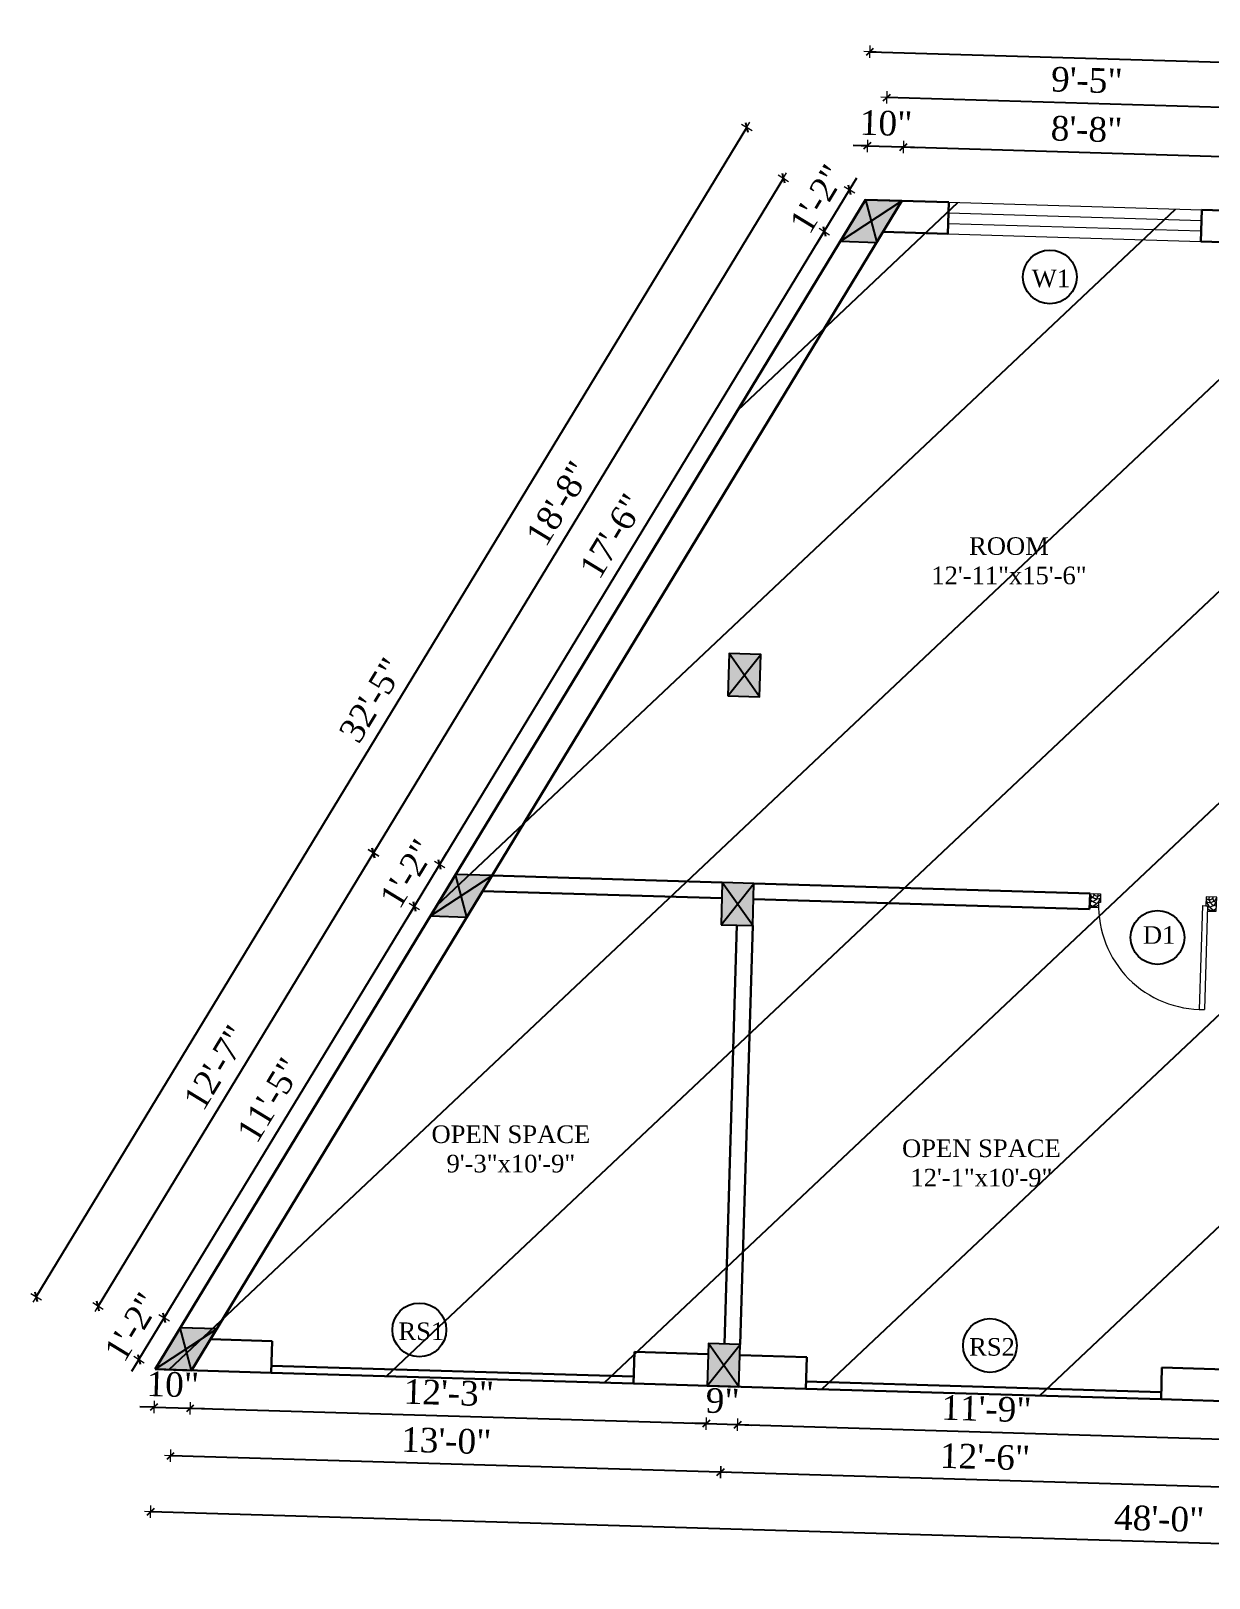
# Model space of a CAD drawing. Header units: inches. Extents: x 4069 to 291496, y -47643 to 12535.
# Drawn here: x 119734.6 to 120069.4, y -23338.9 to -22899.5 of the extents above; entities that cross this region are included whole.
import ezdxf

# ---------------------------------------------------------------- set-up
doc = ezdxf.new("R2010")
doc.units = ezdxf.units.IN
doc.header["$LTSCALE"] = 5
doc.header["$MEASUREMENT"] = 0
for name, color, linetype, lineweight in [('A-WALL', 7, 'Continuous', 9), ('Dimension', 7, 'Continuous', 18), ('DOOR', 62, 'Continuous', 0), ('Dw', 2, 'Continuous', 18)]:
    doc.layers.add(name, color=color, linetype=linetype, lineweight=lineweight)
doc.layers.add('dim line', color=7, linetype='Continuous', lineweight=15, true_color=0xfab2b2)
doc.layers.add('TEXT', color=6, linetype='Continuous')
doc.layers.add('WALL', color=7, linetype='Continuous')
doc.styles.add('ordinary', font='times.ttf')
doc.dimstyles.new('Copy of 96', dxfattribs={"dimtxt": 7, "dimasz": 4, "dimexe": 0.5, "dimexo": 0.5, "dimgap": 3, "dimtad": 1, "dimdec": 1, "dimzin": 11, "dimdsep": 46, "dimlunit": 4, "dimtxsty": 'ordinary', "dimblk": 'OBLIQUE', "dimcen": 0.09, "dimse1": 1, "dimse2": 1, "dimclrt": 6, "dimazin": 0, "dimtfac": 1, "dimtdec": 1, "dimtix": 1, "dimtmove": 2, "dimatfit": 3, "dimldrblk": 'leader', "dimfxl": 0.5, "dimfxlon": 1, "dimtolj": 1, "dimtzin": 0, "dimarcsym": 0})

# ---------------------------------------------------------------- blocks, each defined once
blk = doc.blocks.new('c2a')
at = {"color": 1, "ltscale": 5}
for p, q in [((18091.63, 4625.76), (18084.82, 4613.76)), ((18101.98, 4625.76), (18091.63, 4625.76)), ((18095.17, 4613.76), (18101.98, 4625.76)), ((18084.82, 4613.76), (18095.17, 4613.76))]:
    blk.add_line(p, q, dxfattribs=at)
blk = doc.blocks.new('A$C27B36B59')
at = {"layer": 'DOOR'}
for p, q in [((0, 4), (0, 0)), ((2.5, 4), (0, 4)), ((0, 0), (3, 0)), ((2.5, 2.5), (2.5, 4)), ((3, 2.5), (2.5, 2.5)), ((3, 0), (3, 2.5))]:
    blk.add_line(p, q, dxfattribs=at)
for centre, radius, start, end in [((-1.4, -0.54), 4.75, 22.1411, 72.838), ((1.34, 2.09), 1.64, 45.138, 144.8948), ((2.21, 0.3), 2.49, 83.3149, 152.658), ((0.13, 0.37), 2.05, 349.4875, 93.6805), ((1.96, -0.47), 2.01, 58.7447, 166.495), ((-0.06, 0.32), 1.13, 343.542, 86.947), ((2.08, -0.4), 1.17, 38.2816, 160.1519)]:
    blk.add_arc(centre, radius, start, end, dxfattribs=at)
blk = doc.blocks.new('D2')
at = {"layer": 'DOOR'}
for p, q in [((74473.95, 24047.59), (74473.95, 24018.09)), ((74473.95, 24047.59), (74475.45, 24047.59)), ((74475.45, 24047.59), (74475.45, 24018.13))]:
    blk.add_line(p, q, dxfattribs=at)
blk.add_arc((74473.95, 24047.59), 29.5, 180, 272.9146, dxfattribs=at)
at = {"layer": 'DOOR', "xscale": -1, "rotation": 180}
blk.add_blockref('A$C27B36B59', (74441.95, 24050.09), dxfattribs=at)
at = {"layer": 'DOOR', "rotation": 180}
blk.add_blockref('A$C27B36B59', (74477.95, 24050.09), dxfattribs=at)
blk = doc.blocks.new('oblique')
at = {"color": 0, "lineweight": -2}
blk.add_line((0.25, 0.25), (-0.25, -0.25), dxfattribs=at)
at = {"layer": 'dim line', "lineweight": 9}
for p, q in [((-0.4375, 0), (0.4375, 0)), ((0, 0.4375), (0, -0.4375))]:
    blk.add_line(p, q, dxfattribs=at)
blk = doc.blocks.new('*D2947')
at = {"layer": 'A-WALL', "color": 0, "lineweight": -2, "ltscale": 50, "transparency": 16777216}
blk.add_line((120080.49, -23313.26), (119930.56, -23308.78), dxfattribs=at)
at = {"layer": 'Defpoints', "color": 0, "ltscale": 50, "transparency": 16777216}
for p in [(119931.29, -23284.38), (120081.22, -23288.85), (119930.56, -23308.78)]:
    blk.add_point(p, dxfattribs=at)
at = {"layer": 'A-WALL', "color": 0, "lineweight": -2, "ltscale": 50, "transparency": 16777216, "xscale": 4, "yscale": 4, "zscale": 4}
for p, rotation in [((119930.56, -23308.78), 178.2899854281424), ((120080.49, -23313.26), 358.2899854281424)]:
    blk.add_blockref('oblique', p, dxfattribs=dict(at, rotation=rotation))
at = {"layer": 'A-WALL', "color": 6, "ltscale": 50, "transparency": 16777216, "insert": (120005.72, -23304.46), "char_height": 7, "attachment_point": 5, "rotation": 358.29, "style": 'ordinary'}
blk.add_mtext('\\A1;12\'-6"', dxfattribs=at)
blk = doc.blocks.new('_OBLIQUE')
at = {"color": 0, "linetype": 'ByBlock'}
blk.add_line((-0.5, -0.5), (0.5, 0.5), dxfattribs=at)
blk = doc.blocks.new('leader')
at = {"layer": 'Dimension'}
for p, q in [((0, -4.33), (0, 4.33)), ((-4.42, 0), (4.42, 0))]:
    blk.add_line(p, q, dxfattribs=at)
blk = doc.blocks.new('*D2948')
at = {"layer": 'A-WALL', "color": 0, "lineweight": -2, "ltscale": 50, "transparency": 16777216}
blk.add_line((119930.56, -23308.78), (119774.31, -23304.12), dxfattribs=at)
at = {"layer": 'Defpoints', "color": 0, "ltscale": 50, "transparency": 16777216}
for p in [(119775.03, -23279.71), (119931.29, -23284.38), (119774.31, -23304.12)]:
    blk.add_point(p, dxfattribs=at)
at = {"layer": 'A-WALL', "color": 0, "lineweight": -2, "ltscale": 50, "transparency": 16777216, "xscale": 4, "yscale": 4, "zscale": 4}
for p, rotation in [((119774.31, -23304.12), 178.2899854281424), ((119930.56, -23308.78), 358.2899854281424)]:
    blk.add_blockref('oblique', p, dxfattribs=dict(at, rotation=rotation))
at = {"layer": 'A-WALL', "color": 6, "ltscale": 50, "transparency": 16777216, "insert": (119852.63, -23299.89), "char_height": 7, "attachment_point": 5, "rotation": 358.29, "style": 'ordinary'}
blk.add_mtext('\\A1;13\'-0"', dxfattribs=at)
blk = doc.blocks.new('*D2934')
at = {"layer": 'A-WALL', "color": 0, "lineweight": -2, "ltscale": 50, "transparency": 16777216}
blk.add_line((120341.4, -23337.1), (119768.65, -23320), dxfattribs=at)
at = {"layer": 'Defpoints', "color": 0, "ltscale": 50, "transparency": 16777216}
for p in [(119769.86, -23279.56), (120342.61, -23296.66), (119768.65, -23320)]:
    blk.add_point(p, dxfattribs=at)
at = {"layer": 'A-WALL', "color": 0, "lineweight": -2, "ltscale": 50, "transparency": 16777216, "xscale": 4, "yscale": 4, "zscale": 4}
for p, rotation in [((119768.65, -23320), 178.2899854281424), ((120341.4, -23337.1), 358.2899854281424)]:
    blk.add_blockref('oblique', p, dxfattribs=dict(at, rotation=rotation))
at = {"layer": 'A-WALL', "color": 6, "ltscale": 50, "transparency": 16777216, "insert": (120055.22, -23322), "char_height": 7, "attachment_point": 5, "rotation": 358.29, "style": 'ordinary'}
blk.add_mtext('\\A1;48\'-0"', dxfattribs=at)
blk = doc.blocks.new('*D2949')
at = {"layer": 'A-WALL', "color": 0, "lineweight": -2, "ltscale": 50, "transparency": 16777216}
for p, q in [((119772.47, -23264.99), (119774.54, -23261.57)), ((119765.3, -23276.78), (119772.47, -23264.99)), ((119765.3, -23276.78), (119763.22, -23280.2))]:
    blk.add_line(p, q, dxfattribs=at)
at = {"layer": 'Defpoints', "color": 0, "ltscale": 50, "transparency": 16777216}
for p in [(119772.47, -23264.99), (119777.03, -23267.77), (119769.86, -23279.56)]:
    blk.add_point(p, dxfattribs=at)
at = {"layer": 'A-WALL', "color": 0, "lineweight": -2, "ltscale": 50, "transparency": 16777216, "xscale": 4, "yscale": 4, "zscale": 4}
for p, rotation in [((119772.47, -23264.99), 238.7014709224131), ((119765.3, -23276.78), 58.70147092241314)]:
    blk.add_blockref('oblique', p, dxfattribs=dict(at, rotation=rotation))
at = {"layer": 'A-WALL', "color": 6, "ltscale": 50, "transparency": 16777216, "insert": (119763.33, -23267.51), "char_height": 7, "attachment_point": 5, "rotation": 58.7015, "style": 'ordinary'}
blk.add_mtext('\\A1;1\'-2"', dxfattribs=at)
blk = doc.blocks.new('*D2950')
at = {"layer": 'A-WALL', "color": 0, "lineweight": -2, "ltscale": 50, "transparency": 16777216}
blk.add_line((119772.47, -23264.99), (119843.56, -23148.06), dxfattribs=at)
at = {"layer": 'Defpoints', "color": 0, "ltscale": 50, "transparency": 16777216}
for p in [(119843.56, -23148.06), (119848.12, -23150.84), (119777.03, -23267.77)]:
    blk.add_point(p, dxfattribs=at)
at = {"layer": 'A-WALL', "color": 0, "lineweight": -2, "ltscale": 50, "transparency": 16777216, "xscale": 4, "yscale": 4, "zscale": 4}
for p, rotation in [((119843.56, -23148.06), 58.70147092266077), ((119772.47, -23264.99), 238.7014709226608)]:
    blk.add_blockref('oblique', p, dxfattribs=dict(at, rotation=rotation))
at = {"layer": 'A-WALL', "color": 6, "ltscale": 50, "transparency": 16777216, "insert": (119802.41, -23203.12), "char_height": 7, "attachment_point": 5, "rotation": 58.7015, "style": 'ordinary'}
blk.add_mtext('\\A1;11\'-5"', dxfattribs=at)
blk = doc.blocks.new('*D2951')
at = {"layer": 'A-WALL', "color": 0, "lineweight": -2, "ltscale": 50, "transparency": 16777216}
for p, q in [((119843.56, -23148.06), (119850.73, -23136.27)), ((119850.73, -23136.27), (119852.8, -23132.85)), ((119843.56, -23148.06), (119841.48, -23151.48))]:
    blk.add_line(p, q, dxfattribs=at)
at = {"layer": 'Defpoints', "color": 0, "ltscale": 50, "transparency": 16777216}
for p in [(119850.73, -23136.27), (119855.29, -23139.05), (119848.12, -23150.84)]:
    blk.add_point(p, dxfattribs=at)
at = {"layer": 'A-WALL', "color": 0, "lineweight": -2, "ltscale": 50, "transparency": 16777216, "xscale": 4, "yscale": 4, "zscale": 4}
for p, rotation in [((119850.73, -23136.27), 238.7014709226608), ((119843.56, -23148.06), 58.70147092266078)]:
    blk.add_blockref('oblique', p, dxfattribs=dict(at, rotation=rotation))
at = {"layer": 'A-WALL', "color": 6, "ltscale": 50, "transparency": 16777216, "insert": (119841.59, -23138.79), "char_height": 7, "attachment_point": 5, "rotation": 58.7015, "style": 'ordinary'}
blk.add_mtext('\\A1;1\'-2"', dxfattribs=at)
blk = doc.blocks.new('*D2952')
at = {"layer": 'A-WALL', "color": 0, "lineweight": -2, "ltscale": 50, "transparency": 16777216}
blk.add_line((119850.73, -23136.27), (119960.05, -22956.45), dxfattribs=at)
at = {"layer": 'Defpoints', "color": 0, "ltscale": 50, "transparency": 16777216}
for p in [(119960.05, -22956.45), (119964.61, -22959.23), (119855.29, -23139.05)]:
    blk.add_point(p, dxfattribs=at)
at = {"layer": 'A-WALL', "color": 0, "lineweight": -2, "ltscale": 50, "transparency": 16777216, "xscale": 4, "yscale": 4, "zscale": 4}
for p, rotation in [((119960.05, -22956.45), 58.70147092266077), ((119850.73, -23136.27), 238.7014709226608)]:
    blk.add_blockref('oblique', p, dxfattribs=dict(at, rotation=rotation))
at = {"layer": 'A-WALL', "color": 6, "ltscale": 50, "transparency": 16777216, "insert": (119899.77, -23042.95), "char_height": 7, "attachment_point": 5, "rotation": 58.7015, "style": 'ordinary'}
blk.add_mtext('\\A1;17\'-6"', dxfattribs=at)
blk = doc.blocks.new('*D2953')
at = {"layer": 'A-WALL', "color": 0, "lineweight": -2, "ltscale": 50, "transparency": 16777216}
for p, q in [((119967.22, -22944.66), (119969.3, -22941.24)), ((119960.05, -22956.45), (119967.22, -22944.66)), ((119960.05, -22956.45), (119957.97, -22959.87))]:
    blk.add_line(p, q, dxfattribs=at)
at = {"layer": 'Defpoints', "color": 0, "ltscale": 50, "transparency": 16777216}
for p in [(119967.22, -22944.66), (119971.78, -22947.44), (119964.61, -22959.23)]:
    blk.add_point(p, dxfattribs=at)
at = {"layer": 'A-WALL', "color": 0, "lineweight": -2, "ltscale": 50, "transparency": 16777216, "xscale": 4, "yscale": 4, "zscale": 4}
for p, rotation in [((119967.22, -22944.66), 238.7014709226608), ((119960.05, -22956.45), 58.70147092266078)]:
    blk.add_blockref('oblique', p, dxfattribs=dict(at, rotation=rotation))
at = {"layer": 'A-WALL', "color": 6, "ltscale": 50, "transparency": 16777216, "insert": (119958.08, -22947.18), "char_height": 7, "attachment_point": 5, "rotation": 58.7015, "style": 'ordinary'}
blk.add_mtext('\\A1;1\'-2"', dxfattribs=at)
blk = doc.blocks.new('*D2954')
at = {"layer": 'A-WALL', "color": 0, "lineweight": -2, "ltscale": 50, "transparency": 16777216}
blk.add_line((119948.42, -22941.3), (119831.92, -23132.91), dxfattribs=at)
at = {"layer": 'Defpoints', "color": 0, "ltscale": 50, "transparency": 16777216}
for p in [(119968.2, -22953.33), (119831.92, -23132.91), (119851.71, -23144.94)]:
    blk.add_point(p, dxfattribs=at)
at = {"layer": 'A-WALL', "color": 0, "lineweight": -2, "ltscale": 50, "transparency": 16777216, "xscale": 4, "yscale": 4, "zscale": 4}
for p, rotation in [((119948.42, -22941.3), 58.70147092240802), ((119831.92, -23132.91), 238.701470922408)]:
    blk.add_blockref('oblique', p, dxfattribs=dict(at, rotation=rotation))
at = {"layer": 'A-WALL', "color": 6, "ltscale": 50, "transparency": 16777216, "insert": (119884.56, -23033.7), "char_height": 7, "attachment_point": 5, "rotation": 58.7015, "style": 'ordinary'}
blk.add_mtext('\\A1;18\'-8"', dxfattribs=at)
blk = doc.blocks.new('*D2955')
at = {"layer": 'A-WALL', "color": 0, "lineweight": -2, "ltscale": 50, "transparency": 16777216}
blk.add_line((119831.92, -23132.91), (119753.66, -23261.64), dxfattribs=at)
at = {"layer": 'Defpoints', "color": 0, "ltscale": 50, "transparency": 16777216}
for p in [(119851.71, -23144.94), (119753.66, -23261.64), (119773.45, -23273.66)]:
    blk.add_point(p, dxfattribs=at)
at = {"layer": 'A-WALL', "color": 0, "lineweight": -2, "ltscale": 50, "transparency": 16777216, "xscale": 4, "yscale": 4, "zscale": 4}
for p, rotation in [((119831.92, -23132.91), 58.70147092266078), ((119753.66, -23261.64), 238.7014709226608)]:
    blk.add_blockref('oblique', p, dxfattribs=dict(at, rotation=rotation))
at = {"layer": 'A-WALL', "color": 6, "ltscale": 50, "transparency": 16777216, "insert": (119787.18, -23193.86), "char_height": 7, "attachment_point": 5, "rotation": 58.7015, "style": 'ordinary'}
blk.add_mtext('\\A1;12\'-7"', dxfattribs=at)
blk = doc.blocks.new('*D2935')
at = {"layer": 'A-WALL', "color": 0, "lineweight": -2, "ltscale": 50, "transparency": 16777216}
blk.add_line((119736.09, -23259.02), (119938.01, -22926.9), dxfattribs=at)
at = {"layer": 'Defpoints', "color": 0, "ltscale": 50, "transparency": 16777216}
for p in [(119938.01, -22926.9), (119971.78, -22947.44), (119769.86, -23279.56)]:
    blk.add_point(p, dxfattribs=at)
at = {"layer": 'A-WALL', "color": 0, "lineweight": -2, "ltscale": 50, "transparency": 16777216, "xscale": 4, "yscale": 4, "zscale": 4}
for p, rotation in [((119938.01, -22926.9), 58.70147092240928), ((119736.09, -23259.02), 238.7014709224093)]:
    blk.add_blockref('oblique', p, dxfattribs=dict(at, rotation=rotation))
at = {"layer": 'A-WALL', "color": 6, "ltscale": 50, "transparency": 16777216, "insert": (119831.44, -23089.55), "char_height": 7, "attachment_point": 5, "rotation": 58.7015, "style": 'ordinary'}
blk.add_mtext('\\A1;32\'-5"', dxfattribs=at)
blk = doc.blocks.new('*D2956')
at = {"layer": 'A-WALL', "color": 0, "lineweight": -2, "ltscale": 50, "transparency": 16777216}
for p, q in [((119972.24, -22932.13), (119968.24, -22932.01)), ((119972.24, -22932.13), (119982.59, -22932.44)), ((119982.59, -22932.44), (119986.58, -22932.56))]:
    blk.add_line(p, q, dxfattribs=at)
at = {"layer": 'Defpoints', "color": 0, "ltscale": 50, "transparency": 16777216}
for p in [(119982.59, -22932.44), (119971.78, -22947.44), (119982.13, -22947.74)]:
    blk.add_point(p, dxfattribs=at)
at = {"layer": 'A-WALL', "color": 0, "lineweight": -2, "ltscale": 50, "transparency": 16777216, "xscale": 4, "yscale": 4, "zscale": 4}
for p, rotation in [((119972.24, -22932.13), 358.2899854281655), ((119982.59, -22932.44), 178.2899854281655)]:
    blk.add_blockref('oblique', p, dxfattribs=dict(at, rotation=rotation))
at = {"layer": 'A-WALL', "color": 6, "ltscale": 50, "transparency": 16777216, "insert": (119977.61, -22925.73), "char_height": 7, "attachment_point": 5, "rotation": 358.29, "style": 'ordinary'}
blk.add_mtext('\\A1;10"', dxfattribs=at)
blk = doc.blocks.new('*D2957')
at = {"layer": 'A-WALL', "color": 0, "lineweight": -2, "ltscale": 50, "transparency": 16777216}
blk.add_line((119982.59, -22932.44), (120086.19, -22935.53), dxfattribs=at)
at = {"layer": 'Defpoints', "color": 0, "ltscale": 50, "transparency": 16777216}
for p in [(120086.19, -22935.53), (119982.13, -22947.74), (120085.73, -22950.84)]:
    blk.add_point(p, dxfattribs=at)
at = {"layer": 'A-WALL', "color": 0, "lineweight": -2, "ltscale": 50, "transparency": 16777216, "xscale": 4, "yscale": 4, "zscale": 4}
for p, rotation in [((119982.59, -22932.44), 178.2899854281425), ((120086.19, -22935.53), 358.2899854281425)]:
    blk.add_blockref('oblique', p, dxfattribs=dict(at, rotation=rotation))
at = {"layer": 'A-WALL', "color": 6, "ltscale": 50, "transparency": 16777216, "insert": (120034.58, -22927.43), "char_height": 7, "attachment_point": 5, "rotation": 358.29, "style": 'ordinary'}
blk.add_mtext('\\A1;8\'-8"', dxfattribs=at)
blk = doc.blocks.new('*D2965')
at = {"layer": 'A-WALL', "color": 0, "lineweight": -2, "ltscale": 50, "transparency": 16777216}
blk.add_line((120091.1, -22921.77), (119977.83, -22918.39), dxfattribs=at)
at = {"layer": 'Defpoints', "color": 0, "ltscale": 50, "transparency": 16777216}
for p in [(119977.83, -22918.39), (119976.96, -22947.59), (120090.23, -22950.97)]:
    blk.add_point(p, dxfattribs=at)
at = {"layer": 'A-WALL', "color": 0, "lineweight": -2, "ltscale": 50, "transparency": 16777216, "xscale": 4, "yscale": 4, "zscale": 4}
for p, rotation in [((119977.83, -22918.39), 178.2899854281424), ((120091.1, -22921.77), 358.2899854281424)]:
    blk.add_blockref('oblique', p, dxfattribs=dict(at, rotation=rotation))
at = {"layer": 'A-WALL', "color": 6, "ltscale": 50, "transparency": 16777216, "insert": (120034.66, -22913.51), "char_height": 7, "attachment_point": 5, "rotation": 358.29, "style": 'ordinary'}
blk.add_mtext('\\A1;9\'-5"', dxfattribs=at)
blk = doc.blocks.new('*D2936')
at = {"layer": 'A-WALL', "color": 0, "lineweight": -2, "ltscale": 50, "transparency": 16777216}
blk.add_line((119973.04, -22905.4), (120351.87, -22916.71), dxfattribs=at)
at = {"layer": 'Defpoints', "color": 0, "ltscale": 50, "transparency": 16777216}
for p in [(120351.87, -22916.71), (119971.78, -22947.44), (120350.61, -22958.75)]:
    blk.add_point(p, dxfattribs=at)
at = {"layer": 'A-WALL', "color": 0, "lineweight": -2, "ltscale": 50, "transparency": 16777216, "xscale": 4, "yscale": 4, "zscale": 4}
for p, rotation in [((119973.04, -22905.4), 178.2899854281424), ((120351.87, -22916.71), 358.2899854281424)]:
    blk.add_blockref('oblique', p, dxfattribs=dict(at, rotation=rotation))
at = {"layer": 'A-WALL', "color": 6, "ltscale": 50, "transparency": 16777216, "insert": (120162.65, -22904.48), "char_height": 7, "attachment_point": 5, "rotation": 358.29, "style": 'ordinary'}
blk.add_mtext('\\A1;31\'-7"', dxfattribs=at)
blk = doc.blocks.new('*D2937')
at = {"layer": 'A-WALL', "color": 0, "lineweight": -2, "ltscale": 50, "transparency": 16777216}
for p, q in [((119769.54, -23290.31), (119765.54, -23290.19)), ((119769.54, -23290.31), (119779.89, -23290.62)), ((119779.89, -23290.62), (119783.88, -23290.74))]:
    blk.add_line(p, q, dxfattribs=at)
at = {"layer": 'Defpoints', "color": 0, "ltscale": 50, "transparency": 16777216}
for p in [(119769.86, -23279.56), (119780.21, -23279.87), (119779.89, -23290.62)]:
    blk.add_point(p, dxfattribs=at)
at = {"layer": 'A-WALL', "color": 0, "lineweight": -2, "ltscale": 50, "transparency": 16777216, "xscale": 4, "yscale": 4, "zscale": 4}
for p, rotation in [((119769.54, -23290.31), 358.2899854281424), ((119779.89, -23290.62), 178.2899854281424)]:
    blk.add_blockref('oblique', p, dxfattribs=dict(at, rotation=rotation))
at = {"layer": 'A-WALL', "color": 6, "ltscale": 50, "transparency": 16777216, "insert": (119774.91, -23283.91), "char_height": 7, "attachment_point": 5, "rotation": 358.29, "style": 'ordinary'}
blk.add_mtext('\\A1;10"', dxfattribs=at)
blk = doc.blocks.new('*D2938')
at = {"layer": 'A-WALL', "color": 0, "lineweight": -2, "ltscale": 50, "transparency": 16777216}
blk.add_line((119779.89, -23290.62), (119926.47, -23295), dxfattribs=at)
at = {"layer": 'Defpoints', "color": 0, "ltscale": 50, "transparency": 16777216}
for p in [(119780.21, -23279.87), (119926.79, -23284.24), (119926.47, -23295)]:
    blk.add_point(p, dxfattribs=at)
at = {"layer": 'A-WALL', "color": 0, "lineweight": -2, "ltscale": 50, "transparency": 16777216, "xscale": 4, "yscale": 4, "zscale": 4}
for p, rotation in [((119779.89, -23290.62), 178.2899854281424), ((119926.47, -23295), 358.2899854281424)]:
    blk.add_blockref('oblique', p, dxfattribs=dict(at, rotation=rotation))
at = {"layer": 'A-WALL', "color": 6, "ltscale": 50, "transparency": 16777216, "insert": (119853.37, -23286.25), "char_height": 7, "attachment_point": 5, "rotation": 358.29, "style": 'ordinary'}
blk.add_mtext('\\A1;12\'-3"', dxfattribs=at)
blk = doc.blocks.new('*D2939')
at = {"layer": 'A-WALL', "color": 0, "lineweight": -2, "ltscale": 50, "transparency": 16777216}
for p, q in [((119926.47, -23295), (119922.47, -23294.88)), ((119926.47, -23295), (119935.47, -23295.27)), ((119935.47, -23295.27), (119939.46, -23295.39))]:
    blk.add_line(p, q, dxfattribs=at)
at = {"layer": 'Defpoints', "color": 0, "ltscale": 50, "transparency": 16777216}
for p in [(119926.79, -23284.24), (119935.79, -23284.51), (119935.47, -23295.27)]:
    blk.add_point(p, dxfattribs=at)
at = {"layer": 'A-WALL', "color": 0, "lineweight": -2, "ltscale": 50, "transparency": 16777216, "xscale": 4, "yscale": 4, "zscale": 4}
for p, rotation in [((119926.47, -23295), 358.2899854281424), ((119935.47, -23295.27), 178.2899854281424)]:
    blk.add_blockref('oblique', p, dxfattribs=dict(at, rotation=rotation))
at = {"layer": 'A-WALL', "color": 6, "ltscale": 50, "transparency": 16777216, "insert": (119931.16, -23288.56), "char_height": 7, "attachment_point": 5, "rotation": 358.29, "style": 'ordinary'}
blk.add_mtext('\\A1;9"', dxfattribs=at)
blk = doc.blocks.new('*D2940')
at = {"layer": 'A-WALL', "color": 0, "lineweight": -2, "ltscale": 50, "transparency": 16777216}
blk.add_line((119935.47, -23295.27), (120076.4, -23299.47), dxfattribs=at)
at = {"layer": 'Defpoints', "color": 0, "ltscale": 50, "transparency": 16777216}
for p in [(119935.79, -23284.51), (120076.72, -23288.72), (120076.4, -23299.47)]:
    blk.add_point(p, dxfattribs=at)
at = {"layer": 'A-WALL', "color": 0, "lineweight": -2, "ltscale": 50, "transparency": 16777216, "xscale": 4, "yscale": 4, "zscale": 4}
for p, rotation in [((119935.47, -23295.27), 178.2899854281424), ((120076.4, -23299.47), 358.2899854281424)]:
    blk.add_blockref('oblique', p, dxfattribs=dict(at, rotation=rotation))
at = {"layer": 'A-WALL', "color": 6, "ltscale": 50, "transparency": 16777216, "insert": (120006.13, -23290.8), "char_height": 7, "attachment_point": 5, "rotation": 358.29, "style": 'ordinary'}
blk.add_mtext('\\A1;11\'-9"', dxfattribs=at)

msp = doc.modelspace()

# ---------------------------------------------------------------- hatches: boundary and pattern name
at = {"layer": 'WALL', "linetype": 'ByBlock', "ltscale": 5, "true_color": 0xf8991e}
h = msp.add_hatch(dxfattribs=at)
h.set_pattern_fill('ANSI31', color=30, scale=350, angle=-1.7100146)
h.set_pattern_definition([(43.29, (113405.57, -20503.353), (-29.999, 31.8453), [])])
h.paths.add_polyline_path([(119769.8616, -23279.55849), (119971.78348, -22947.43612), (120350.6147, -22958.74584), (120342.78546, -23290.66003), (120342.60642, -23296.65735)])
h = msp.add_hatch(color=30, dxfattribs=at)
h.dxf.hatch_style = 1
h.paths.add_polyline_path([(119973.3716, -22953.48621), (119974.95971, -22959.53629), (119982.12853, -22947.74496)])
h.paths.add_polyline_path([(119973.3716, -22953.48621), (119982.12853, -22947.74496), (119971.78348, -22947.43612)])
h.paths.add_polyline_path([(119971.78348, -22947.43612), (119964.61466, -22959.22745), (119973.3716, -22953.48621)])
h.paths.add_polyline_path([(119973.3716, -22953.48621), (119964.61466, -22959.22745), (119974.95971, -22959.53629)])
h = msp.add_hatch(color=30, dxfattribs=at)
h.dxf.hatch_style = 1
h.paths.add_polyline_path([(119937.31746, -23082.46776), (119932.64042, -23088.3308), (119941.63641, -23088.59937)])
h.paths.add_polyline_path([(119941.63641, -23088.59937), (119941.99451, -23076.60471), (119937.31746, -23082.46776)])
h.paths.add_polyline_path([(119937.31746, -23082.46776), (119941.99451, -23076.60471), (119932.99851, -23076.33614)])
h.paths.add_polyline_path([(119932.99851, -23076.33614), (119932.64042, -23088.3308), (119937.31746, -23082.46776)])
h = msp.add_hatch(color=30, dxfattribs=at)
h.dxf.hatch_style = 1
h.paths.add_polyline_path([(119856.8782, -23145.09526), (119858.46631, -23151.14535), (119865.63514, -23139.35402)])
h.paths.add_polyline_path([(119856.8782, -23145.09526), (119865.63514, -23139.35402), (119855.29009, -23139.04518)])
h.paths.add_polyline_path([(119855.29009, -23139.04518), (119848.12126, -23150.8365), (119856.8782, -23145.09526)])
h.paths.add_polyline_path([(119856.8782, -23145.09526), (119848.12126, -23150.8365), (119858.46631, -23151.14535)])
h = msp.add_hatch(color=30, dxfattribs=at)
h.dxf.hatch_style = 1
h.paths.add_polyline_path([(119935.3778, -23147.43881), (119930.70076, -23153.30185), (119939.69675, -23153.57042)])
h.paths.add_polyline_path([(119939.69675, -23153.57042), (119940.05484, -23141.57577), (119935.3778, -23147.43881)])
h.paths.add_polyline_path([(119935.3778, -23147.43881), (119940.05484, -23141.57577), (119931.05885, -23141.3072)])
h.paths.add_polyline_path([(119931.05885, -23141.3072), (119930.70076, -23153.30185), (119935.3778, -23147.43881)])
h = msp.add_hatch(color=30, dxfattribs=at)
h.dxf.hatch_style = 1
h.paths.add_polyline_path([(119778.61854, -23273.81725), (119780.20665, -23279.86733), (119787.37547, -23268.076)])
h.paths.add_polyline_path([(119778.61854, -23273.81725), (119787.37547, -23268.076), (119777.03042, -23267.76716)])
h.paths.add_polyline_path([(119777.03042, -23267.76716), (119769.8616, -23279.55849), (119778.61854, -23273.81725)])
h.paths.add_polyline_path([(119778.61854, -23273.81725), (119769.8616, -23279.55849), (119780.20665, -23279.86733)])
h = msp.add_hatch(color=30, dxfattribs=at)
h.dxf.hatch_style = 1
h.paths.add_polyline_path([(119931.46864, -23278.38047), (119926.7916, -23284.24351), (119935.78759, -23284.51208)])
h.paths.add_polyline_path([(119935.78759, -23284.51208), (119936.14568, -23272.51743), (119931.46864, -23278.38047)])
h.paths.add_polyline_path([(119931.46864, -23278.38047), (119936.14568, -23272.51743), (119927.14969, -23272.24886)])
h.paths.add_polyline_path([(119927.14969, -23272.24886), (119926.7916, -23284.24351), (119931.46864, -23278.38047)])

# ---------------------------------------------------------------- linework, layer by layer
at = {"color": 1, "ltscale": 5}
for p, q in [((119971.78348, -22947.43612), (119974.95971, -22959.53629)), ((119964.61466, -22959.22745), (119982.12853, -22947.74496)), ((119932.64042, -23088.3308), (119941.99451, -23076.60471)), ((119941.63641, -23088.59937), (119932.99851, -23076.33614)), ((119848.12126, -23150.8365), (119865.63514, -23139.35402)), ((119858.46631, -23151.14535), (119855.29009, -23139.04518)), ((119930.70076, -23153.30185), (119940.05484, -23141.57577)), ((119939.69675, -23153.57042), (119931.05885, -23141.3072)), ((119769.8616, -23279.55849), (119787.37547, -23268.076)), ((119780.20665, -23279.86733), (119777.03042, -23267.76716)), ((119926.7916, -23284.24351), (119936.14568, -23272.51743)), ((119935.78759, -23284.51208), (119927.14969, -23272.24886))]:
    msp.add_line(p, q, dxfattribs=at)
at = {"layer": 'A-WALL', "lineweight": 30}
for p, q in [((119769.8616, -23279.55849), (119971.78348, -22947.43612)), ((119995.39259, -22948.14095), (119971.78348, -22947.43612)), ((119780.20665, -23279.86733), (119982.12853, -22947.74496)), ((119995.12402, -22957.13694), (119995.39259, -22948.14095)), ((120067.09196, -22959.28549), (120067.36052, -22950.2895)), ((120114.71972, -22951.70337), (120067.36052, -22950.2895)), ((119995.12402, -22957.13694), (119976.75192, -22956.58846)), ((120085.46406, -22959.83398), (120067.09196, -22959.28549)), ((119931.05885, -23141.3072), (119865.63514, -23139.35402)), ((119930.92457, -23145.80519), (119862.94683, -23143.77577)), ((120035.57874, -23144.42756), (119940.05484, -23141.57577)), ((120035.57874, -23144.42756), (120035.44446, -23148.92556)), ((120035.44446, -23148.92556), (119939.92056, -23146.07376)), ((119931.64768, -23272.38314), (119935.19876, -23153.43614)), ((119936.14568, -23272.51743), (119939.69675, -23153.57042)), ((119785.58327, -23271.02384), (119803.11547, -23271.54725)), ((119802.8469, -23280.54324), (119803.11547, -23271.54725)), ((119905.80103, -23283.61686), (119906.0696, -23274.62086)), ((119906.0696, -23274.62086), (119927.06016, -23275.24752)), ((119936.05616, -23275.51609), (119955.04778, -23276.08307)), ((119954.77921, -23285.07906), (119955.04778, -23276.08307)), ((119769.8616, -23279.55849), (119802.8469, -23280.54324)), ((119802.8469, -23280.54324), (119905.80103, -23283.61686)), ((119802.90658, -23278.54413), (119905.86071, -23281.61775)), ((120055.73423, -23288.093), (120056.0028, -23279.09701)), ((120056.0028, -23279.09701), (120076.99336, -23279.72367)), ((119905.80103, -23283.61686), (119954.77921, -23285.07906)), ((119954.77921, -23285.07906), (120055.73423, -23288.093)), ((119954.83889, -23283.07995), (120055.79391, -23286.09389)), ((120055.73423, -23288.093), (120106.71152, -23289.61489))]:
    msp.add_line(p, q, dxfattribs=at)
at = {"layer": 'Dw', "color": 3}
for p, q in [((119995.30307, -22951.13962), (120067.271, -22953.28817)), ((119995.39259, -22948.14095), (120067.36052, -22950.2895)), ((119995.21354, -22954.13828), (120067.18148, -22956.28683)), ((119995.12402, -22957.13694), (120067.09196, -22959.28549))]:
    msp.add_line(p, q, dxfattribs=at)
at = {"layer": 'TEXT'}
for centre in [(120024.13255, -22969.3568), (120054.74074, -23156.92455), (119844.96793, -23268.38214), (120007.12687, -23272.8075)]:
    msp.add_circle(centre, 7.64038, dxfattribs=at)
at = {"layer": 'WALL', "color": 2, "linetype": 'ByBlock', "ltscale": 5}
for points in [[(119964.61466, -22959.22745), (119974.95971, -22959.53629), (119982.12853, -22947.74496), (119971.78348, -22947.43612)], [(119932.64042, -23088.3308), (119941.63641, -23088.59937), (119941.99451, -23076.60471), (119932.99851, -23076.33614)], [(119848.12126, -23150.8365), (119858.46631, -23151.14535), (119865.63514, -23139.35402), (119855.29009, -23139.04518)], [(119930.70076, -23153.30185), (119939.69675, -23153.57042), (119940.05484, -23141.57577), (119931.05885, -23141.3072)], [(119769.8616, -23279.55849), (119780.20665, -23279.86733), (119787.37547, -23268.076), (119777.03042, -23267.76716)], [(119926.7916, -23284.24351), (119935.78759, -23284.51208), (119936.14568, -23272.51743), (119927.14969, -23272.24886)]]:
    msp.add_lwpolyline(points, close=True, dxfattribs=at)

# ---------------------------------------------------------------- block references
at = {"layer": 'WALL', "color": 2, "linetype": 'ByBlock', "ltscale": 5, "rotation": 358.2899854281413}
for p in [(101750.17037, -27031.26367), (101633.67697, -27222.87273), (101555.41731, -27351.59471)]:
    msp.add_blockref('c2a', p, dxfattribs=at)
at = {"layer": 'WALL', "color": 2, "linetype": 'ByBlock', "rotation": 358.2899854281413}
msp.add_blockref('D2', (44909.10196, -44962.38616), dxfattribs=at)

# ---------------------------------------------------------------- texts
at = {"layer": 'TEXT', "style": 'ordinary'}
for s, p in [('W1', (120019.01036, -22972.26937)), ('D1', (120050.58715, -23158.72653)), ('RS1', (119839.03551, -23271.27051)), ('RS2', (120001.19445, -23275.69588))]:
    msp.add_text(s, height=5, dxfattribs=at).set_placement(p)
at = {"layer": 'TEXT', "char_height": 5, "attachment_point": 8, "style": 'ordinary'}
for s, insert in [('ROOM\\P12\'-11"x15\'-6"', (120012.52691, -23056.69436)), ('OPEN SPACE\\P9\'-3"x10\'-9"', (119870.98057, -23223.71928)), ('OPEN SPACE\\P12\'-1"x10\'-9"', (120004.69678, -23227.71128))]:
    msp.add_mtext_dynamic_manual_height_columns(s, width=101.5687276, gutter_width=1720.71691, heights=[0], dxfattribs=dict(at, insert=insert))

# ---------------------------------------------------------------- dimensions: what is measured, and where the dimension line sits
at = {"layer": 'A-WALL', "ltscale": 50}
for base, p1, p2, angle, picture, middle in [((120351.86978, -22916.70577), (119971.78348, -22947.43612), (120350.6147, -22958.74584), 358.2899854, '*D2936', (120162.65024, -22904.48318)), ((119977.82781, -22918.38856), (120090.23063, -22950.97227), (119976.95601, -22947.59054), 358.2899854, '*D2965', (120034.6612, -22913.5117)), ((120086.18959, -22935.53176), (119982.12853, -22947.74496), (120085.73263, -22950.83799), 178.2899854, '*D2957', (120034.58331, -22927.42761)), ((119967.21896, -22944.66101), (119964.61466, -22959.22745), (119971.78348, -22947.43612), 238.7014709, '*D2953', (119958.08048, -22947.17994)), ((119960.05014, -22956.45233), (119855.29009, -23139.04518), (119964.61466, -22959.22745), 238.7014709, '*D2952', (119899.77341, -23042.94776)), ((119850.72557, -23136.27006), (119848.12126, -23150.8365), (119855.29009, -23139.04518), 238.7014709, '*D2951', (119841.58708, -23138.789)), ((119753.66423, -23261.63601), (119851.70568, -23144.94084), (119773.44601, -23273.66282), 58.7014709, '*D2955', (119787.17962, -23193.86158)), ((119843.55674, -23148.06139), (119777.03042, -23267.76716), (119848.12126, -23150.8365), 238.7014709, '*D2950', (119802.4055, -23203.11853)), ((119779.88559, -23290.62153), (119769.8616, -23279.55849), (119780.20665, -23279.86733), 358.2899854, '*D2937', (119774.90884, -23283.90946)), ((119774.30561, -23304.11537), (119931.28959, -23284.3778), (119775.03412, -23279.71291), 358.2899854, '*D2948', (119852.62911, -23299.89017)), ((119926.47054, -23294.99771), (119780.20665, -23279.86733), (119926.7916, -23284.24351), 358.2899854, '*D2938', (119853.37384, -23286.25198)), ((119935.46653, -23295.26628), (119926.7916, -23284.24351), (119935.78759, -23284.51208), 358.2899854, '*D2939', (119931.16461, -23288.56426)), ((119930.56107, -23308.78026), (120081.22279, -23288.85394), (119931.28959, -23284.3778), 358.2899854, '*D2947', (120005.72345, -23304.46069)), ((120076.40374, -23299.47385), (119935.78759, -23284.51208), (120076.72479, -23288.71966), 358.2899854, '*D2940', (120006.13121, -23290.80233))]:
    dim = msp.add_linear_dim(base=base, p1=p1, p2=p2, angle=angle, dimstyle='Copy of 96', override={"dimdec": 0, "dimblk": 'oblique', "dimtdec": 0, "dimarcsym": 1}, dxfattribs=at)
    dim.commit()
    dim.dimension.update_dxf_attribs({"geometry": picture, "text_midpoint": middle})
for p1, p2, distance, picture, middle in [((119971.78348, -22947.43612), (119982.12853, -22947.74496), 15.31305, '*D2956', (119977.60874, -22925.72667)), ((119769.8616, -23279.55849), (119971.78348, -22947.43612), 39.52759, '*D2935', (119831.4415, -23089.55464)), ((119968.19907, -22953.33178), (119851.70568, -23144.94084), -23.15088, '*D2954', (119884.56477, -23033.7013)), ((119769.8616, -23279.55849), (119777.03042, -23267.76716), 5.34192, '*D2949', (119763.32742, -23267.51098))]:
    dim = msp.add_aligned_dim(p1=p1, p2=p2, distance=distance, dimstyle='Copy of 96', override={"dimdec": 0, "dimblk": 'oblique', "dimtdec": 0, "dimarcsym": 1}, dxfattribs=at)
    dim.commit()
    dim.dimension.update_dxf_attribs({"geometry": picture, "text_midpoint": middle})
dim = msp.add_linear_dim(base=(119768.65414, -23320.00374), p1=(120342.60642, -23296.65735), p2=(119769.8616, -23279.55849), angle=358.2899854, text='48\'-0"', dimstyle='Copy of 96', override={"dimdec": 0, "dimblk": 'oblique', "dimtdec": 0, "dimarcsym": 1}, dxfattribs=at)
dim.commit()
dim.dimension.update_dxf_attribs({"geometry": '*D2934', "text_midpoint": (120055.22232, -23321.99554)})

doc.saveas('drawing.dxf')
